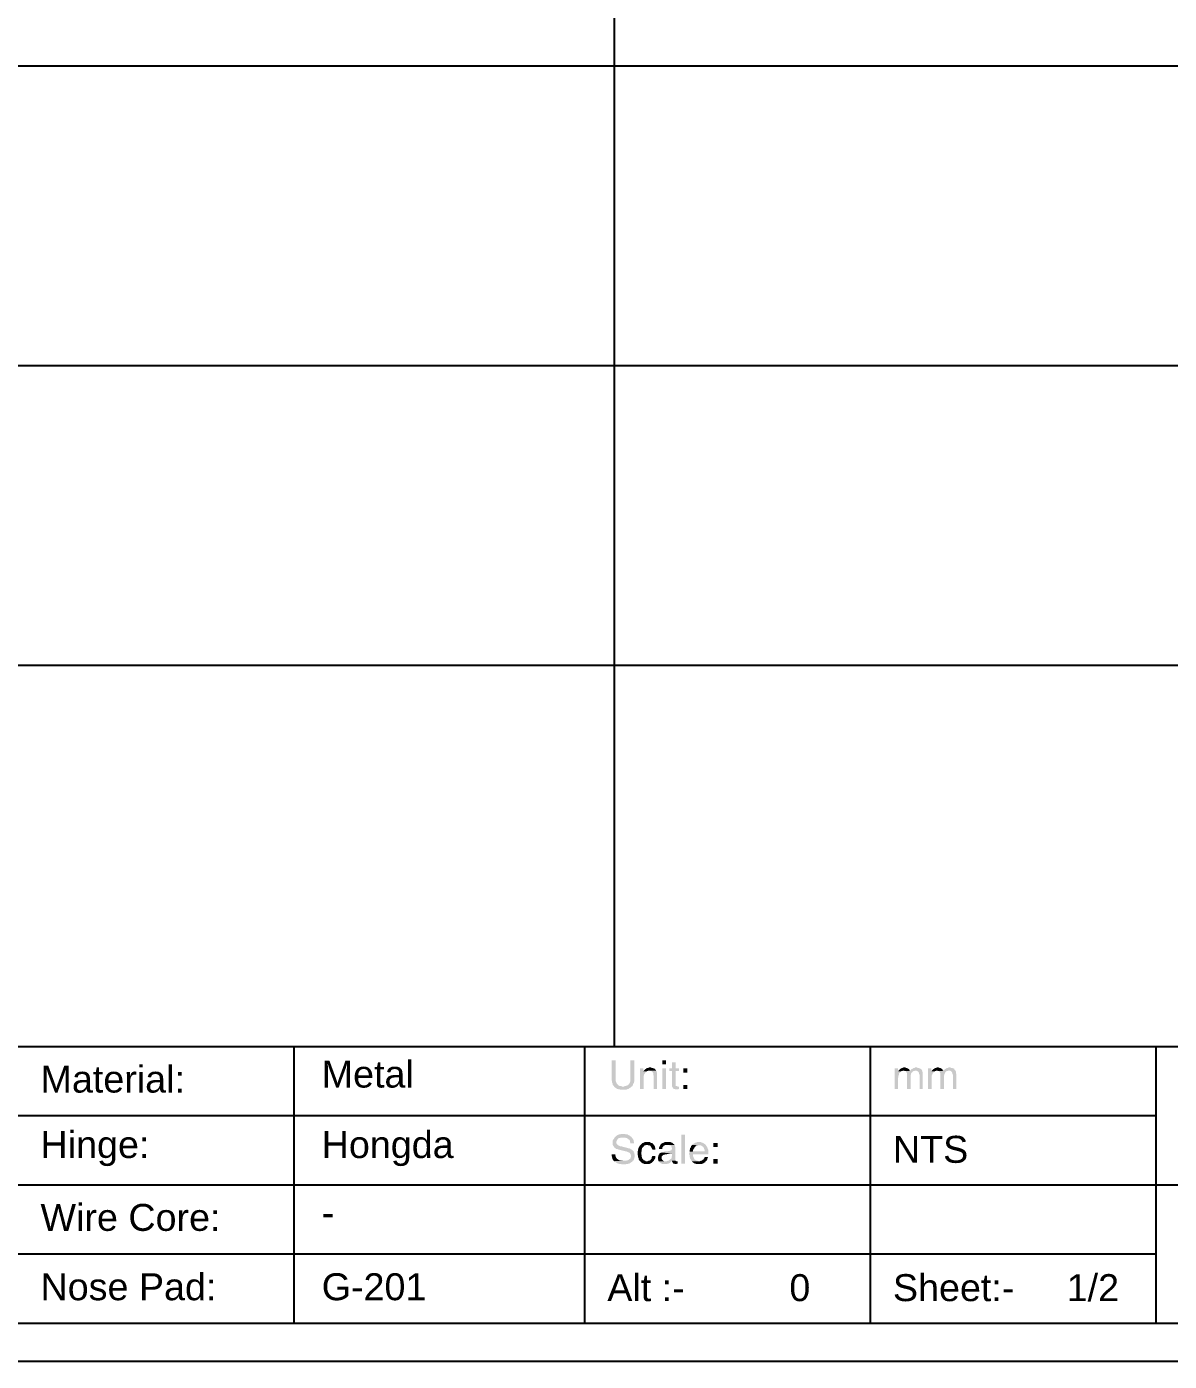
# Model space of a CAD drawing. Header units: inches. Extents: x 3613 to 8393, y -2205 to -794.
# Drawn here: x 4267 to 4394.1, y -1865.1 to -1716.6 of the extents above; entities that cross this region are included whole.
import ezdxf

# ---------------------------------------------------------------- set-up
doc = ezdxf.new("R2010")
doc.units = ezdxf.units.IN
doc.header["$MEASUREMENT"] = 0
doc.styles.get("Standard").update_dxf_attribs({"font": 'arial.ttf'})

msp = doc.modelspace()

# ---------------------------------------------------------------- hatches: boundary and pattern name
at = {"transparency": 33554559}
for points in [[(4332.51, -1831.559), (4332.059, -1831.559), (4332.059, -1833.77), (4332.104, -1833.86), (4332.104, -1834.041), (4332.149, -1834.131), (4332.194, -1834.222), (4332.194, -1834.312), (4332.239, -1834.357), (4332.285, -1834.402), (4332.33, -1834.492), (4333.323, -1834.492), (4333.232, -1834.492), (4333.142, -1834.447), (4332.962, -1834.447), (4332.916, -1834.402), (4332.826, -1834.357), (4332.781, -1834.312), (4332.736, -1834.267), (4332.691, -1834.222), (4332.646, -1834.176), (4332.6, -1834.086), (4332.6, -1834.041), (4332.555, -1833.951), (4332.51, -1833.86), (4332.51, -1833.59)], [(4334.586, -1831.559), (4334.135, -1831.559), (4334.135, -1833.59), (4334.135, -1833.906), (4334.09, -1833.996), (4334.09, -1834.041), (4334.045, -1834.131), (4334, -1834.176), (4333.954, -1834.267), (4333.909, -1834.312), (4333.819, -1834.357), (4333.774, -1834.402), (4333.684, -1834.402), (4333.593, -1834.447), (4333.503, -1834.447), (4333.413, -1834.492), (4332.33, -1834.492), (4332.375, -1834.537), (4332.42, -1834.583), (4332.51, -1834.628), (4332.555, -1834.673), (4332.646, -1834.718), (4332.691, -1834.763), (4332.781, -1834.763), (4332.871, -1834.808), (4332.962, -1834.808), (4333.052, -1834.853), (4333.684, -1834.853), (4333.774, -1834.808), (4333.864, -1834.763), (4333.909, -1834.763), (4334, -1834.718), (4334.045, -1834.673), (4334.135, -1834.628), (4334.18, -1834.583), (4334.27, -1834.537), (4334.27, -1834.492), (4334.361, -1834.447), (4334.406, -1834.357), (4334.451, -1834.312), (4334.451, -1834.222), (4334.496, -1834.131), (4334.541, -1834.086), (4334.541, -1833.996), (4334.586, -1833.906), (4334.586, -1833.59)], [(4335.579, -1832.461), (4335.218, -1832.461), (4335.218, -1834.763), (4335.624, -1834.763), (4335.624, -1833.545), (4335.624, -1833.319), (4335.669, -1833.229), (4335.669, -1833.138), (4335.715, -1833.093), (4335.76, -1833.003), (4335.805, -1832.958), (4335.805, -1832.958), (4335.85, -1832.868), (4335.895, -1832.822), (4335.579, -1832.777)], [(4336.301, -1832.371), (4336.211, -1832.371), (4336.121, -1832.416), (4336.031, -1832.416), (4335.94, -1832.461), (4335.895, -1832.507), (4335.805, -1832.552), (4335.76, -1832.597), (4335.669, -1832.687), (4335.579, -1832.777), (4335.895, -1832.822), (4335.985, -1832.777), (4336.076, -1832.777), (4336.121, -1832.732), (4337.023, -1832.732), (4336.978, -1832.642), (4336.933, -1832.597), (4336.888, -1832.552), (4336.843, -1832.507), (4336.753, -1832.461), (4336.662, -1832.461), (4336.617, -1832.416), (4336.527, -1832.416), (4336.437, -1832.371)], [(4338.107, -1832.01), (4338.107, -1831.559), (4337.7, -1831.559), (4337.7, -1832.01)], [(4338.107, -1834.763), (4338.107, -1832.461), (4337.7, -1832.461), (4337.7, -1834.763)], [(4339.19, -1831.784), (4338.784, -1831.784), (4338.784, -1832.461), (4338.468, -1832.461), (4338.468, -1832.777), (4338.784, -1832.777), (4338.784, -1834.492), (4338.829, -1834.583), (4338.874, -1834.628), (4338.874, -1834.673), (4338.919, -1834.718), (4338.964, -1834.763), (4339.054, -1834.763), (4339.145, -1834.808), (4339.415, -1834.808), (4339.551, -1834.763), (4339.551, -1834.492), (4339.415, -1834.492), (4339.325, -1834.447), (4339.235, -1834.447), (4339.19, -1834.402), (4339.19, -1832.777), (4339.551, -1832.777), (4339.551, -1832.461), (4339.19, -1832.461)], [(4340.499, -1832.958), (4340.499, -1832.461), (4340.047, -1832.461), (4340.047, -1832.958)], [(4363.922, -1832.461), (4363.561, -1832.461), (4363.561, -1834.763), (4363.922, -1834.763), (4363.922, -1833.545), (4363.967, -1833.454), (4363.967, -1833.274), (4364.012, -1833.183), (4364.012, -1833.093), (4364.058, -1833.003), (4364.103, -1832.958), (4364.148, -1832.913), (4364.238, -1832.822), (4363.922, -1832.777)], [(4364.644, -1832.371), (4364.509, -1832.371), (4364.419, -1832.416), (4364.374, -1832.416), (4364.283, -1832.461), (4364.193, -1832.507), (4364.148, -1832.552), (4364.058, -1832.642), (4364.012, -1832.687), (4363.922, -1832.777), (4364.238, -1832.822), (4364.283, -1832.777), (4364.374, -1832.777), (4364.464, -1832.732), (4364.554, -1832.732), (4365.231, -1832.687), (4365.186, -1832.642), (4365.141, -1832.552), (4365.096, -1832.552), (4365.05, -1832.507), (4364.96, -1832.461), (4364.915, -1832.416), (4364.825, -1832.416), (4364.735, -1832.371)], [(4365.908, -1832.371), (4365.818, -1832.371), (4365.773, -1832.416), (4365.682, -1832.416), (4365.592, -1832.461), (4365.547, -1832.507), (4365.457, -1832.552), (4365.366, -1832.597), (4365.321, -1832.687), (4365.276, -1832.732), (4364.689, -1832.777), (4364.78, -1832.777), (4364.825, -1832.868), (4364.825, -1832.868), (4364.87, -1832.913), (4364.915, -1833.003), (4364.915, -1834.763), (4365.321, -1834.763), (4365.321, -1833.229), (4365.366, -1833.138), (4365.366, -1833.048), (4365.412, -1833.003), (4365.457, -1832.913), (4365.502, -1832.913), (4365.547, -1832.822), (4365.637, -1832.777), (4365.682, -1832.777), (4365.773, -1832.732), (4365.863, -1832.732), (4366.585, -1832.687), (4366.54, -1832.642), (4366.495, -1832.597), (4366.495, -1832.552), (4366.404, -1832.507), (4366.359, -1832.461), (4366.269, -1832.461), (4366.224, -1832.416), (4366.134, -1832.416), (4366.043, -1832.371)], [(4367.623, -1832.461), (4367.262, -1832.461), (4367.262, -1834.763), (4367.668, -1834.763), (4367.668, -1833.274), (4367.713, -1833.183), (4367.758, -1833.093), (4367.758, -1833.003), (4367.804, -1832.958), (4367.894, -1832.913), (4367.939, -1832.822), (4367.623, -1832.777)], [(4368.345, -1832.371), (4368.21, -1832.371), (4368.165, -1832.416), (4368.074, -1832.416), (4367.984, -1832.461), (4367.939, -1832.507), (4367.849, -1832.552), (4367.758, -1832.642), (4367.713, -1832.687), (4367.623, -1832.777), (4367.939, -1832.822), (4368.029, -1832.777), (4368.074, -1832.777), (4368.165, -1832.732), (4368.255, -1832.732), (4368.932, -1832.687), (4368.887, -1832.642), (4368.842, -1832.552), (4368.842, -1832.552), (4368.751, -1832.507), (4368.706, -1832.461), (4368.616, -1832.416), (4368.526, -1832.416), (4368.435, -1832.371)], [(4369.654, -1832.371), (4369.564, -1832.371), (4369.473, -1832.416), (4369.383, -1832.416), (4369.293, -1832.461), (4369.248, -1832.507), (4369.158, -1832.552), (4369.112, -1832.597), (4369.022, -1832.687), (4368.977, -1832.732), (4368.39, -1832.777), (4368.481, -1832.777), (4368.526, -1832.868), (4368.526, -1832.868), (4368.571, -1832.913), (4368.616, -1833.003), (4368.616, -1834.763), (4369.022, -1834.763), (4369.022, -1833.319), (4369.067, -1833.229), (4369.067, -1833.138), (4369.112, -1833.048), (4369.158, -1833.003), (4369.158, -1832.913), (4369.203, -1832.913), (4369.248, -1832.822), (4369.338, -1832.777), (4369.428, -1832.777), (4369.473, -1832.732), (4369.564, -1832.732), (4370.286, -1832.687), (4370.241, -1832.642), (4370.196, -1832.597), (4370.196, -1832.552), (4370.15, -1832.507), (4370.06, -1832.461), (4370.015, -1832.461), (4369.925, -1832.416), (4369.835, -1832.416), (4369.744, -1832.371)], [(4337.023, -1832.732), (4336.211, -1832.732), (4336.301, -1832.732), (4336.392, -1832.777), (4336.482, -1832.777), (4336.572, -1832.822), (4336.617, -1832.868), (4336.617, -1832.913), (4336.662, -1832.958), (4336.707, -1833.003), (4336.707, -1833.229), (4336.753, -1833.319), (4336.753, -1834.763), (4337.114, -1834.763), (4337.114, -1832.958), (4337.069, -1832.868), (4337.069, -1832.777)], [(4365.231, -1832.687), (4364.554, -1832.732), (4364.599, -1832.732), (4364.689, -1832.777), (4365.276, -1832.732)], [(4366.585, -1832.687), (4365.863, -1832.732), (4365.998, -1832.732), (4366.043, -1832.777), (4366.134, -1832.822), (4366.179, -1832.868), (4366.224, -1832.913), (4366.269, -1833.003), (4366.269, -1833.093), (4366.314, -1833.183), (4366.314, -1834.763), (4366.675, -1834.763), (4366.675, -1833.138), (4366.675, -1832.958), (4366.63, -1832.868), (4366.63, -1832.777)], [(4368.932, -1832.687), (4368.255, -1832.732), (4368.3, -1832.732), (4368.39, -1832.777), (4368.977, -1832.732)], [(4370.286, -1832.687), (4369.564, -1832.732), (4369.699, -1832.732), (4369.789, -1832.777), (4369.835, -1832.822), (4369.88, -1832.868), (4369.925, -1832.913), (4369.97, -1833.003), (4369.97, -1833.093), (4370.015, -1833.183), (4370.015, -1834.763), (4370.421, -1834.763), (4370.421, -1833.138), (4370.421, -1833.138), (4370.376, -1833.048), (4370.376, -1832.868), (4370.331, -1832.777)], [(4340.499, -1834.763), (4340.499, -1834.312), (4340.047, -1834.312), (4340.047, -1834.763)], [(4333.323, -1839.773), (4333.097, -1839.773), (4333.007, -1839.818), (4332.916, -1839.818), (4332.826, -1839.863), (4332.781, -1839.863), (4332.691, -1839.908), (4332.646, -1839.953), (4332.555, -1839.998), (4332.51, -1840.044), (4332.465, -1840.089), (4332.42, -1840.134), (4333.323, -1840.179), (4333.593, -1840.179), (4333.684, -1840.224), (4333.774, -1840.224), (4333.819, -1840.269), (4333.909, -1840.314), (4333.909, -1840.36), (4334, -1840.405), (4334.045, -1840.45), (4334.09, -1840.54), (4334.09, -1840.63), (4334.135, -1840.721), (4334.135, -1840.811), (4334.541, -1840.811), (4334.541, -1840.63), (4334.496, -1840.54), (4334.496, -1840.45), (4334.451, -1840.36), (4334.406, -1840.314), (4334.361, -1840.224), (4334.315, -1840.179), (4334.27, -1840.089), (4334.18, -1840.044), (4334.18, -1840.044), (4334.09, -1839.953), (4334.045, -1839.953), (4333.954, -1839.908), (4333.864, -1839.863), (4333.819, -1839.818), (4333.638, -1839.818), (4333.548, -1839.773), (4333.458, -1839.773)], [(4339.822, -1843.067), (4339.822, -1839.863), (4340.228, -1839.863), (4340.228, -1843.067)], [(4332.42, -1840.134), (4332.375, -1840.179), (4332.33, -1840.269), (4332.285, -1840.36), (4332.239, -1840.405), (4332.194, -1840.495), (4332.194, -1840.991), (4332.239, -1841.082), (4332.285, -1841.127), (4332.33, -1841.217), (4332.375, -1841.262), (4332.375, -1841.307), (4332.465, -1841.352), (4332.51, -1841.398), (4332.6, -1841.443), (4332.691, -1841.443), (4332.781, -1841.488), (4332.871, -1841.533), (4332.962, -1841.533), (4333.503, -1841.668), (4333.593, -1841.713), (4333.729, -1841.713), (4333.819, -1841.759), (4333.909, -1841.804), (4333.954, -1841.804), (4334.045, -1841.849), (4334.09, -1841.894), (4334.09, -1841.894), (4334.135, -1841.984), (4334.18, -1842.029), (4334.18, -1842.12), (4334.225, -1842.21), (4334.225, -1842.3), (4334.18, -1842.345), (4334.18, -1842.436), (4334.135, -1842.526), (4334.045, -1842.571), (4334, -1842.616), (4334, -1842.616), (4333.909, -1842.661), (4333.864, -1842.706), (4333.774, -1842.706), (4333.684, -1842.752), (4333.413, -1842.752), (4332.33, -1842.797), (4332.42, -1842.842), (4332.465, -1842.887), (4332.555, -1842.932), (4332.6, -1842.977), (4332.691, -1843.022), (4332.736, -1843.067), (4332.826, -1843.067), (4332.916, -1843.113), (4333.097, -1843.113), (4333.187, -1843.158), (4333.593, -1843.158), (4333.684, -1843.113), (4333.864, -1843.113), (4333.909, -1843.067), (4334, -1843.067), (4334.09, -1843.022), (4334.135, -1842.977), (4334.225, -1842.932), (4334.27, -1842.887), (4334.315, -1842.887), (4334.361, -1842.842), (4334.406, -1842.752), (4334.496, -1842.706), (4334.541, -1842.616), (4334.541, -1842.571), (4334.586, -1842.481), (4334.586, -1842.39), (4334.631, -1842.3), (4334.631, -1842.075), (4334.586, -1841.984), (4334.586, -1841.894), (4334.541, -1841.804), (4334.496, -1841.759), (4334.496, -1841.668), (4334.406, -1841.623), (4334.406, -1841.623), (4334.361, -1841.578), (4334.315, -1841.533), (4334.225, -1841.488), (4334.18, -1841.443), (4334.09, -1841.398), (4334, -1841.352), (4333.909, -1841.352), (4333.774, -1841.307), (4333.232, -1841.172), (4333.232, -1841.172), (4333.097, -1841.127), (4333.007, -1841.127), (4332.916, -1841.082), (4332.826, -1841.036), (4332.781, -1841.036), (4332.736, -1840.991), (4332.691, -1840.946), (4332.646, -1840.901), (4332.6, -1840.811), (4332.6, -1840.585), (4332.646, -1840.495), (4332.691, -1840.405), (4332.736, -1840.36), (4332.781, -1840.314), (4332.826, -1840.269), (4332.871, -1840.224), (4332.962, -1840.224), (4333.052, -1840.179), (4333.323, -1840.179)], [(4335.263, -1840.991), (4335.173, -1841.082), (4335.128, -1841.127), (4335.128, -1841.217), (4335.083, -1841.262), (4335.038, -1841.352), (4335.038, -1841.443), (4334.992, -1841.533), (4334.992, -1841.623), (4334.947, -1841.713), (4334.947, -1842.075), (4334.992, -1842.165), (4334.992, -1842.345), (4335.038, -1842.436), (4335.083, -1842.526), (4335.083, -1842.616), (4335.128, -1842.661), (4335.173, -1842.752), (4335.218, -1842.797), (4335.985, -1842.797), (4335.85, -1842.797), (4335.805, -1842.752), (4335.715, -1842.706), (4335.624, -1842.706), (4335.579, -1842.616), (4335.534, -1842.571), (4335.489, -1842.526), (4335.444, -1842.436), (4335.444, -1842.39), (4335.399, -1842.3), (4335.399, -1842.12), (4335.354, -1841.984), (4335.354, -1841.804), (4335.399, -1841.713), (4335.399, -1841.533), (4335.444, -1841.443), (4335.444, -1841.352), (4335.489, -1841.307), (4335.534, -1841.262), (4335.534, -1841.217), (4335.624, -1841.172), (4335.669, -1841.082), (4335.76, -1841.036), (4335.805, -1841.036), (4335.895, -1840.991), (4335.985, -1840.991)], [(4336.031, -1840.675), (4335.76, -1840.675), (4335.669, -1840.721), (4335.579, -1840.766), (4335.489, -1840.766), (4335.444, -1840.811), (4335.354, -1840.901), (4335.308, -1840.946), (4335.263, -1840.991), (4336.076, -1840.991), (4336.166, -1841.036), (4336.256, -1841.036), (4336.346, -1841.082), (4336.392, -1841.127), (4336.437, -1841.217), (4336.482, -1841.262), (4336.527, -1841.352), (4336.572, -1841.443), (4336.572, -1841.533), (4336.933, -1841.533), (4336.933, -1841.307), (4336.888, -1841.262), (4336.888, -1841.172), (4336.843, -1841.082), (4336.798, -1841.036), (4336.753, -1840.946), (4336.662, -1840.901), (4336.662, -1840.856), (4336.617, -1840.811), (4336.527, -1840.766), (4336.437, -1840.766), (4336.392, -1840.721), (4336.301, -1840.675), (4336.121, -1840.675)], [(4339.054, -1840.991), (4338.242, -1840.991), (4338.423, -1840.991), (4338.468, -1841.036), (4338.558, -1841.036), (4338.648, -1841.082), (4338.693, -1841.127), (4338.738, -1841.217), (4338.738, -1841.307), (4338.784, -1841.398), (4338.784, -1841.398), (4338.738, -1841.488), (4338.738, -1841.533), (4338.693, -1841.578), (4338.603, -1841.623), (4338.558, -1841.623), (4338.468, -1841.668), (4337.971, -1841.713), (4337.836, -1841.759), (4337.746, -1841.759), (4337.655, -1841.804), (4337.61, -1841.804), (4337.52, -1841.849), (4338.784, -1841.894), (4338.784, -1842.21), (4338.738, -1842.3), (4338.738, -1842.436), (4338.693, -1842.526), (4338.603, -1842.571), (4338.558, -1842.616), (4338.513, -1842.661), (4338.468, -1842.706), (4338.377, -1842.752), (4338.287, -1842.752), (4338.197, -1842.797), (4337.294, -1842.797), (4337.339, -1842.887), (4337.43, -1842.932), (4337.475, -1842.977), (4337.52, -1843.022), (4337.61, -1843.067), (4337.7, -1843.113), (4338.242, -1843.113), (4338.287, -1843.067), (4338.377, -1843.067), (4338.468, -1843.022), (4338.558, -1842.977), (4338.603, -1842.932), (4338.693, -1842.842), (4338.693, -1842.842), (4338.784, -1842.752), (4339.19, -1842.752), (4339.145, -1842.661), (4339.145, -1841.217), (4339.099, -1841.127), (4339.099, -1841.036)], [(4338.287, -1840.675), (4337.971, -1840.675), (4337.881, -1840.721), (4337.791, -1840.766), (4337.746, -1840.766), (4337.655, -1840.811), (4337.61, -1840.856), (4337.565, -1840.901), (4337.52, -1840.946), (4337.475, -1840.991), (4337.43, -1841.082), (4337.384, -1841.172), (4337.339, -1841.262), (4337.339, -1841.443), (4337.7, -1841.443), (4337.7, -1841.307), (4337.746, -1841.217), (4337.791, -1841.172), (4337.836, -1841.082), (4337.881, -1841.082), (4337.971, -1841.036), (4338.061, -1840.991), (4339.054, -1840.991), (4339.009, -1840.901), (4338.919, -1840.856), (4338.874, -1840.811), (4338.829, -1840.766), (4338.738, -1840.721), (4338.693, -1840.721), (4338.603, -1840.675), (4338.377, -1840.675)], [(4341.807, -1840.675), (4341.582, -1840.675), (4341.491, -1840.721), (4341.401, -1840.721), (4341.311, -1840.766), (4341.266, -1840.811), (4341.176, -1840.856), (4341.13, -1840.901), (4341.04, -1840.946), (4340.995, -1840.991), (4341.807, -1841.036), (4341.988, -1841.036), (4342.078, -1841.082), (4342.123, -1841.127), (4342.214, -1841.172), (4342.259, -1841.217), (4342.259, -1841.217), (4342.304, -1841.307), (4342.349, -1841.352), (4342.349, -1841.443), (4342.394, -1841.533), (4342.394, -1841.713), (4341.13, -1841.713), (4340.724, -1841.759), (4340.724, -1841.849), (4340.679, -1841.939), (4340.679, -1842.029), (4340.724, -1842.12), (4340.724, -1842.3), (4340.769, -1842.39), (4340.769, -1842.481), (4340.815, -1842.526), (4340.86, -1842.616), (4340.905, -1842.706), (4340.95, -1842.752), (4340.995, -1842.797), (4341.807, -1842.797), (4341.717, -1842.797), (4341.627, -1842.752), (4341.537, -1842.752), (4341.446, -1842.706), (4341.401, -1842.661), (4341.311, -1842.616), (4341.266, -1842.571), (4341.266, -1842.526), (4341.221, -1842.481), (4341.176, -1842.39), (4341.176, -1842.345), (4341.13, -1842.255), (4341.13, -1842.029), (4342.8, -1842.029), (4342.8, -1841.533), (4342.755, -1841.443), (4342.755, -1841.352), (4342.71, -1841.262), (4342.665, -1841.217), (4342.62, -1841.127), (4342.575, -1841.082), (4342.53, -1840.991), (4342.484, -1840.946), (4342.439, -1840.901), (4342.349, -1840.856), (4342.304, -1840.811), (4342.214, -1840.766), (4342.168, -1840.721), (4342.078, -1840.721), (4341.988, -1840.675), (4341.898, -1840.675)], [(4340.995, -1840.991), (4340.995, -1841.036), (4340.905, -1841.127), (4340.905, -1841.172), (4340.86, -1841.262), (4340.815, -1841.307), (4340.769, -1841.398), (4340.769, -1841.488), (4340.724, -1841.578), (4340.724, -1841.759), (4341.13, -1841.713), (4341.13, -1841.533), (4341.176, -1841.443), (4341.221, -1841.398), (4341.266, -1841.307), (4341.311, -1841.262), (4341.311, -1841.217), (4341.401, -1841.172), (4341.446, -1841.082), (4341.537, -1841.082), (4341.627, -1841.036), (4341.807, -1841.036)], [(4343.838, -1841.217), (4343.838, -1840.766), (4343.387, -1840.766), (4343.387, -1841.217)], [(4332.465, -1842.029), (4332.059, -1842.029), (4332.059, -1842.21), (4332.104, -1842.3), (4332.104, -1842.39), (4332.149, -1842.436), (4332.149, -1842.526), (4332.194, -1842.616), (4332.239, -1842.661), (4332.285, -1842.752), (4332.33, -1842.797), (4333.413, -1842.752), (4333.097, -1842.752), (4333.007, -1842.706), (4332.916, -1842.706), (4332.871, -1842.661), (4332.781, -1842.616), (4332.736, -1842.571), (4332.691, -1842.571), (4332.646, -1842.526), (4332.6, -1842.436), (4332.555, -1842.39), (4332.51, -1842.3), (4332.51, -1842.21), (4332.465, -1842.12)], [(4336.933, -1842.21), (4336.572, -1842.21), (4336.572, -1842.255), (4336.527, -1842.345), (4336.527, -1842.436), (4336.482, -1842.526), (4336.437, -1842.571), (4336.392, -1842.661), (4336.301, -1842.706), (4336.256, -1842.752), (4336.166, -1842.752), (4336.076, -1842.797), (4335.218, -1842.797), (4335.263, -1842.842), (4335.354, -1842.887), (4335.399, -1842.977), (4335.489, -1843.022), (4335.534, -1843.022), (4335.624, -1843.067), (4335.715, -1843.113), (4336.256, -1843.113), (4336.346, -1843.067), (4336.437, -1843.022), (4336.527, -1842.977), (4336.572, -1842.932), (4336.617, -1842.887), (4336.662, -1842.842), (4336.707, -1842.797), (4336.753, -1842.752), (4336.798, -1842.661), (4336.843, -1842.571), (4336.888, -1842.526), (4336.933, -1842.436), (4336.933, -1842.345)], [(4337.52, -1841.849), (4337.475, -1841.894), (4337.384, -1841.939), (4337.384, -1841.984), (4337.339, -1842.029), (4337.294, -1842.12), (4337.249, -1842.165), (4337.249, -1842.255), (4337.204, -1842.345), (4337.204, -1842.571), (4337.249, -1842.661), (4337.249, -1842.752), (4337.294, -1842.797), (4338.016, -1842.797), (4337.881, -1842.797), (4337.791, -1842.752), (4337.746, -1842.706), (4337.7, -1842.661), (4337.655, -1842.571), (4337.61, -1842.481), (4337.61, -1842.345), (4337.655, -1842.255), (4337.7, -1842.21), (4337.746, -1842.165), (4337.791, -1842.12), (4337.881, -1842.075), (4337.971, -1842.075), (4338.061, -1842.029), (4338.152, -1842.029), (4338.513, -1841.939), (4338.693, -1841.939), (4338.784, -1841.894)], [(4339.19, -1842.752), (4338.784, -1842.752), (4338.784, -1842.842), (4339.28, -1842.797), (4339.28, -1842.797)], [(4339.415, -1842.797), (4339.28, -1842.797), (4338.784, -1842.842), (4338.829, -1842.932), (4338.874, -1842.977), (4338.874, -1842.977), (4338.919, -1843.067), (4339.009, -1843.067), (4339.099, -1843.113), (4339.28, -1843.113), (4339.325, -1843.067), (4339.415, -1843.067)], [(4342.8, -1842.345), (4342.394, -1842.345), (4342.394, -1842.39), (4342.349, -1842.481), (4342.304, -1842.526), (4342.259, -1842.616), (4342.168, -1842.661), (4342.123, -1842.706), (4342.033, -1842.752), (4341.988, -1842.752), (4341.898, -1842.797), (4340.995, -1842.797), (4341.04, -1842.887), (4341.085, -1842.932), (4341.176, -1842.977), (4341.221, -1843.022), (4341.311, -1843.067), (4341.401, -1843.067), (4341.491, -1843.113), (4342.078, -1843.113), (4342.123, -1843.067), (4342.214, -1843.067), (4342.304, -1843.022), (4342.349, -1842.977), (4342.439, -1842.932), (4342.484, -1842.887), (4342.53, -1842.797), (4342.62, -1842.752), (4342.665, -1842.661), (4342.71, -1842.616), (4342.71, -1842.526), (4342.755, -1842.436)], [(4343.838, -1843.067), (4343.838, -1842.571), (4343.387, -1842.571), (4343.387, -1843.067)]]:
    msp.add_hatch(color=256, dxfattribs=at).paths.add_polyline_path(points)

# ---------------------------------------------------------------- linework, layer by layer
for p, q in [((4332.334, -1574.063), (4332.334, -1830.024)), ((4096.451, -1720.924), (4492.889, -1720.924)), ((4096.451, -1754.265), (4492.889, -1754.265)), ((4096.451, -1787.607), (4492.889, -1787.607)), ((4083.633, -1860.804), (4492.889, -1860.804))]:
    msp.add_line(p, q)
msp.add_lwpolyline([(4496.927, -1865.063), (4496.927, -1568.063), (4076.927, -1568.063), (4076.927, -1865.063)], close=True)
for points in [[(4096.451, -1830.024), (4492.889, -1830.024)], [(4296.72, -1830.024), (4296.72, -1860.804)], [(4329.035, -1830.024), (4329.035, -1860.804)], [(4360.808, -1830.024), (4360.808, -1860.804)], [(4392.581, -1830.024), (4392.581, -1860.804)], [(4096.451, -1837.697), (4392.581, -1837.697)], [(4096.451, -1845.414), (4445.521, -1845.414)], [(4096.451, -1853.087), (4392.581, -1853.087)]]:
    msp.add_lwpolyline(points)

# ---------------------------------------------------------------- texts
at = {"width": 34.34827, "attachment_point": 5}
for s, insert, char_height in [('\\pxql;Material:', (4285.708, -1833.682), 2.99966), ('\\pxql;Metal ', (4316.985, -1833.127), 2.99966), ('\\pxql;Hinge:', (4285.708, -1841.399), 2.99966), ('\\pxql;Hongda', (4316.985, -1841.399), 2.99966), ('\\pxql;NTS', (4380.525, -1841.499), 2.9997), ('\\pxql; Wire Core:', (4284.541, -1849.072), 2.99966), ('\\pxql;-', (4316.985, -1848.517), 2.9997), ('\\pxql;Nose Pad:', (4285.708, -1856.789), 2.99966), ('\\pxql;G-201', (4316.985, -1856.789), 2.99966), ('\\pxql;Alt :-          0', (4348.752, -1856.889), 2.99966), ('\\pxql;Sheet:-     1/2', (4380.525, -1856.889), 2.99966)]:
    msp.add_mtext(s, dxfattribs=dict(at, insert=insert, char_height=char_height))

doc.saveas('drawing.dxf')
